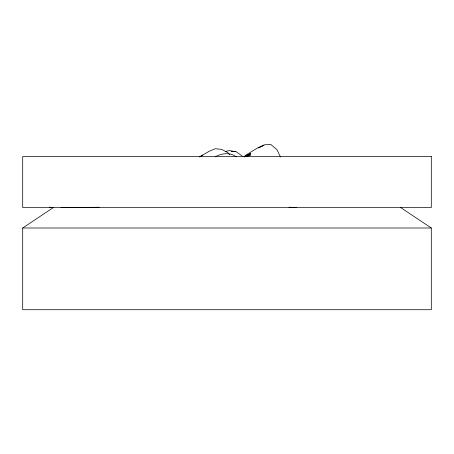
<?xml version="1.0" encoding="UTF-8"?>
<svg xmlns="http://www.w3.org/2000/svg" width="454" height="454" viewBox="0 0 454 454"><rect width="100%" height="100%" fill="white"/><g stroke="black" fill="none" stroke-linecap="round" stroke-linejoin="round"><path stroke-width="0.68" d="M50.036 207.092L49.651 207.552M400.655 207.569L431.3 227.999L431.3 309.719L22.7 309.719L22.7 227.999L53.345 207.569M199.783 156.851L208.936 151.386L215.292 148.719L221.654 149.338L228.01 152.765L229.826 154.825M199.692 156.902L202.58 155.035M244.916 155.688L257.628 147.919L263.978 145.235L258.434 147.868L264.171 144.866L270.527 144.281L276.883 149.604L280.515 157.039M244.536 156.857L250.699 153.452L244.343 156.891L250.506 154.11L244.15 156.726L250.319 155.399L243.963 156.704M215.423 156.789C221.756 153.1 230.24 152.181 236.313 156.919M225.53 151.443L229.344 150.609L235.7 151.608L234.326 151.511M61.052 207.552L99.188 207.257M22.7 227.999L431.3 227.999M296.241 207.552L288.982 207.189M231.654 151.29L235.887 151.505L242.243 156.045M231.591 151.324L232.959 151.415M51.762 207.552L50.61 207.24M431.3 156.494L22.7 156.494L22.7 207.569L431.3 207.569L431.3 156.494"/></g></svg>
